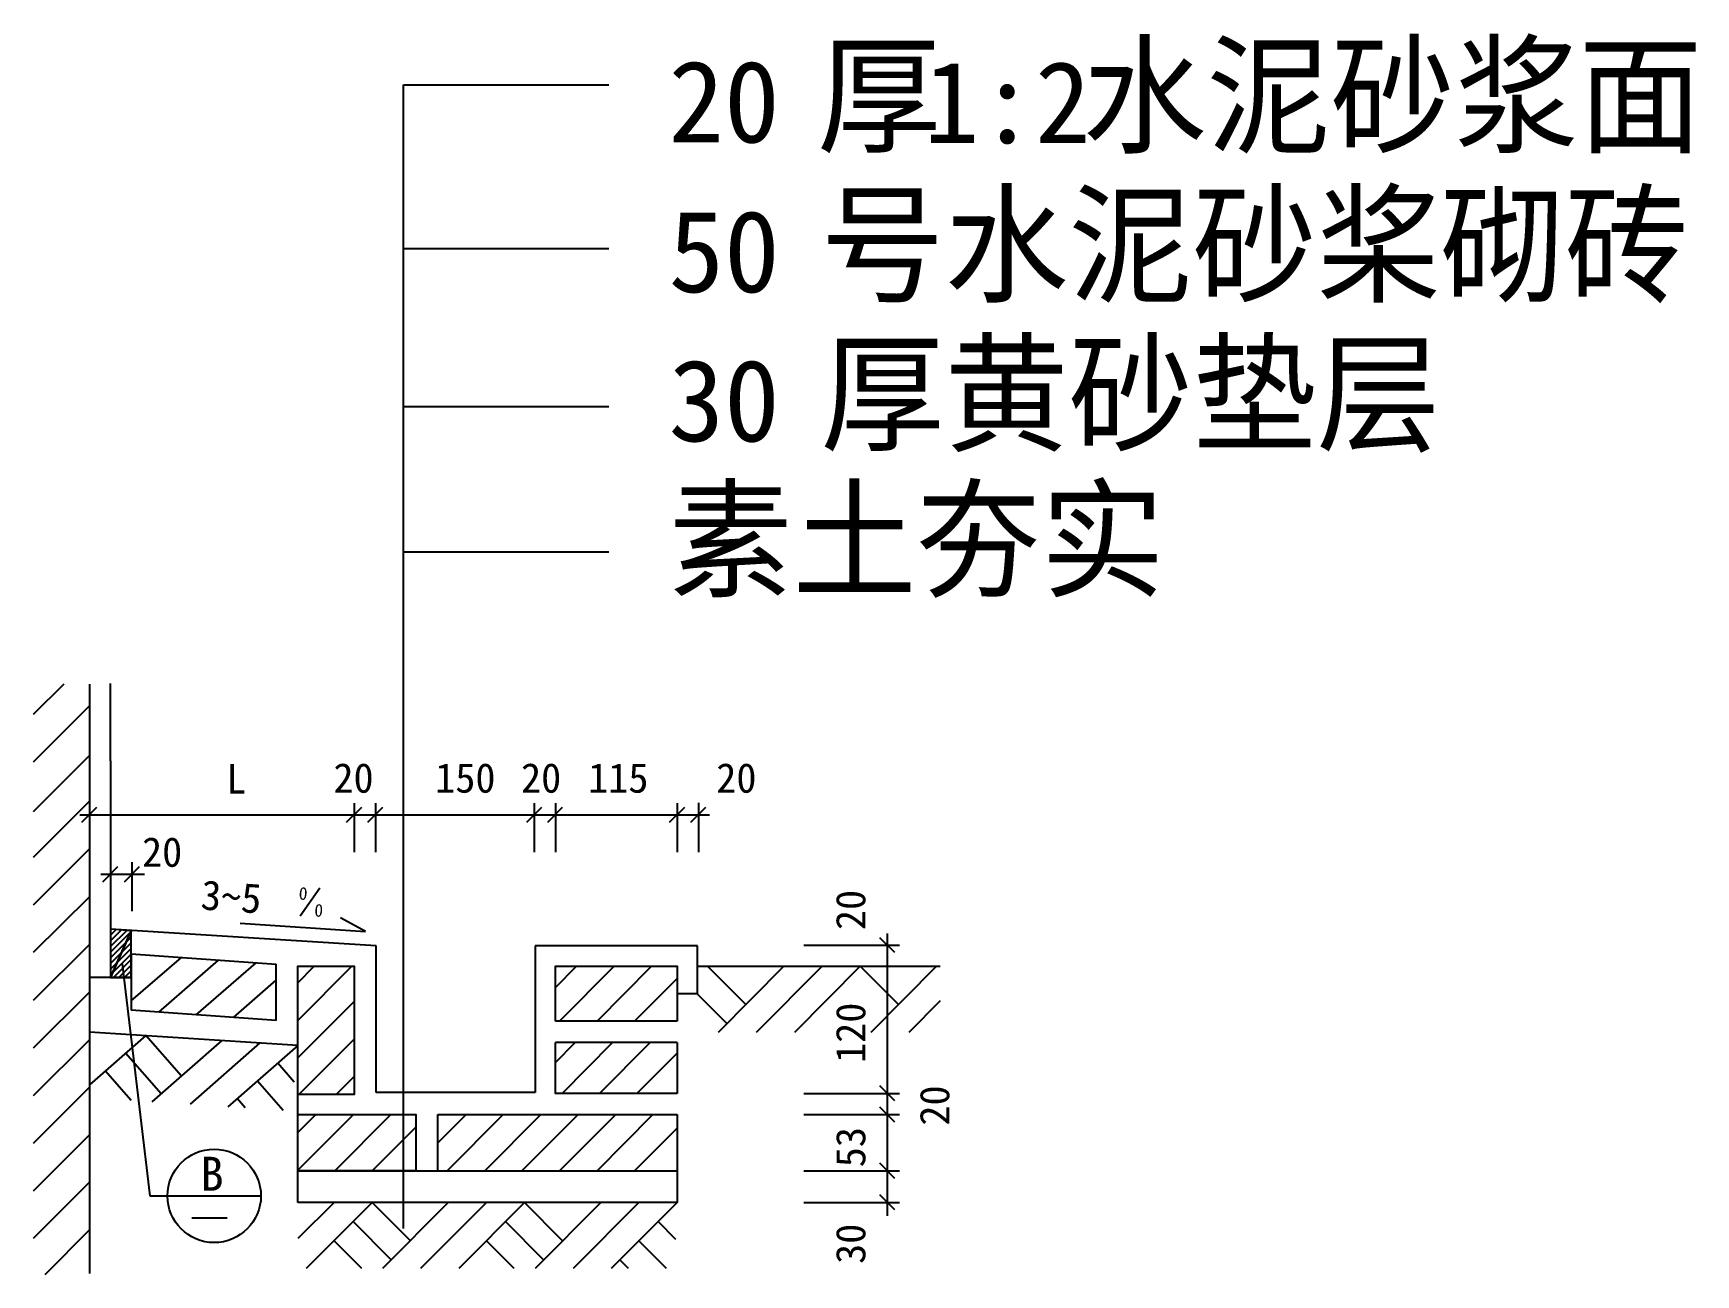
# Model space of a CAD drawing. Header units: metres. Extents: x 508.5 to 560.8, y 276.8 to 315.9.
import ezdxf

# ---------------------------------------------------------------- set-up
doc = ezdxf.new("R2010")
doc.units = ezdxf.units.M

msp = doc.modelspace()

# ---------------------------------------------------------------- hatches: boundary and pattern name
h = msp.add_hatch()
h.set_pattern_fill('SOLID')
h.paths.add_polyline_path([(511.59, 287.64), (510.94, 287.69), (510.94, 286.17), (510.94, 286.17), (511.59, 287.64)])
h = msp.add_hatch()
h.set_pattern_fill('SOLID')
h.paths.add_polyline_path([(510.94, 286.17), (511.59, 286.17), (511.59, 287.64), (511.59, 287.64), (510.94, 286.17)])
h = msp.add_hatch()
h.set_pattern_fill('SOLID')
h.paths.add_polyline_path([(510.94, 286.17), (510.94, 286.17), (511.59, 286.17), (510.94, 286.17), (510.94, 286.17)])

# ---------------------------------------------------------------- linework, layer by layer
for p, q in [((520.15, 293.13), (520.15, 314.24)), ((520.15, 314.24), (526.61, 314.24)), ((520.15, 309.09), (526.61, 309.09)), ((520.15, 304.13), (526.61, 304.13)), ((520.15, 299.55), (526.61, 299.55)), ((509.47, 295.39), (508.51, 294.44)), ((510.94, 292.98), (510.94, 295.41)), ((510.28, 294.71), (508.51, 292.94)), ((510.28, 293.15), (508.51, 291.38)), ((510.94, 292.98), (510.94, 286.17)), ((520.15, 278.27), (520.15, 293.13)), ((510.28, 291.71), (508.51, 289.94)), ((509.98, 291.28), (529.78, 291.28)), ((518.6, 291.65), (518.6, 290.11)), ((519.27, 291.65), (519.27, 290.11)), ((524.26, 291.65), (524.26, 290.11)), ((524.93, 291.65), (524.93, 290.11)), ((528.76, 291.65), (528.76, 290.11)), ((529.43, 291.66), (529.43, 290.11)), ((510.28, 290.21), (508.51, 288.44)), ((510.28, 289.79), (510.28, 288.25)), ((511.61, 289.79), (511.61, 288.25)), ((510.64, 289.42), (512.01, 289.42)), ((510.28, 288.71), (508.51, 286.95)), ((517.52, 288.98), (516.9, 288.1)), ((519.29, 287.16), (510.94, 287.69)), ((511.59, 286.17), (511.59, 287.64)), ((515.02, 287.88), (518.96, 287.62)), ((518.96, 287.62), (518.17, 288.04)), ((510.28, 287.21), (508.51, 285.45)), ((519.29, 282.55), (519.29, 287.16)), ((529.4, 287.16), (524.29, 287.16)), ((524.29, 287.16), (524.29, 282.55)), ((529.4, 285.66), (529.4, 287.16)), ((532.75, 287.19), (535.75, 287.19)), ((535.37, 287.55), (535.37, 278.67)), ((511.31, 286.6), (512.18, 279.3)), ((511.59, 286.91), (516.15, 286.59)), ((511.59, 286.91), (511.59, 285.14)), ((511.59, 285.43), (513.17, 286.8)), ((512.46, 285.08), (514.34, 286.71)), ((513.63, 284.99), (515.52, 286.63)), ((516.15, 284.82), (516.15, 286.59)), ((510.94, 286.17), (510.28, 286.17)), ((510.94, 286.17), (511.59, 286.17)), ((514.81, 284.91), (516.15, 286.08)), ((516.83, 284.82), (518.53, 286.52)), ((516.83, 286), (517.35, 286.52)), ((524.93, 285.85), (525.6, 286.52)), ((525.06, 284.8), (526.78, 286.52)), ((526.24, 284.8), (527.95, 286.52)), ((527.42, 284.8), (528.76, 286.14)), ((530.92, 285.32), (529.72, 286.52)), ((532.12, 286.52), (530.05, 284.44)), ((533.32, 286.52), (531.25, 284.44)), ((534.52, 286.52), (532.45, 284.44)), ((533.06, 286.52), (536.06, 286.52)), ((535.72, 285.32), (534.52, 286.52)), ((536.92, 286.52), (534.85, 284.44)), ((510.28, 285.71), (508.51, 283.95)), ((528.76, 285.66), (529.4, 285.66)), ((530.32, 284.72), (529.38, 285.66)), ((516.15, 284.82), (511.59, 285.14)), ((516.83, 283.64), (518.6, 285.41)), ((537.03, 285.43), (536.05, 284.44)), ((516.83, 284.03), (510.28, 284.45)), ((510.28, 284.21), (508.51, 282.45)), ((512.05, 284.34), (510.28, 282.79)), ((513.17, 283.07), (512.05, 284.34)), ((514.44, 284.19), (512.24, 282.26)), ((515.64, 284.11), (513.44, 282.18)), ((516.83, 284.03), (514.63, 282.1)), ((516.86, 282.49), (518.6, 284.23)), ((524.93, 283.49), (525.55, 284.12)), ((525.14, 282.52), (526.73, 284.12)), ((526.32, 282.52), (527.91, 284.12)), ((512.53, 282.51), (511.41, 283.79)), ((516.72, 282.88), (516.2, 283.47)), ((527.49, 282.52), (528.76, 283.79)), ((511.59, 282.3), (510.77, 283.23)), ((516.37, 281.99), (515.56, 282.91)), ((518.04, 282.49), (518.6, 283.05)), ((510.28, 282.72), (508.51, 280.95)), ((515.18, 282.07), (514.92, 282.36)), ((516.83, 281.86), (516.83, 282.49)), ((524.29, 282.55), (519.29, 282.55)), ((532.75, 282.52), (535.75, 282.52)), ((516.83, 280.11), (518.58, 281.86)), ((516.83, 281.29), (517.4, 281.86)), ((517.99, 280.09), (519.76, 281.86)), ((521.23, 280.97), (522.12, 281.86)), ((521.23, 281.86), (528.76, 281.86)), ((521.23, 280.09), (521.23, 281.86)), ((521.53, 280.09), (523.29, 281.86)), ((522.71, 280.09), (524.47, 281.86)), ((523.88, 280.09), (525.65, 281.86)), ((525.06, 280.09), (526.83, 281.86)), ((526.24, 280.09), (528, 281.86)), ((528.76, 281.86), (528.76, 280.09)), ((532.75, 281.86), (535.75, 281.86)), ((519.17, 280.09), (520.54, 281.46)), ((527.42, 280.09), (528.76, 281.43)), ((510.28, 281.22), (508.51, 279.45)), ((510.28, 279.73), (508.51, 277.96)), ((532.75, 280.09), (535.75, 280.09)), ((512.18, 279.3), (515.67, 279.3)), ((517.97, 279.09), (516.83, 277.96)), ((519.17, 279.09), (517.09, 277.02)), ((520.37, 277.89), (519.17, 279.09)), ((521.56, 279.09), (519.49, 277.02)), ((522.76, 279.09), (520.69, 277.02)), ((523.96, 279.09), (521.89, 277.02)), ((525.16, 277.89), (523.96, 279.09)), ((526.36, 279.09), (524.29, 277.02)), ((527.56, 279.09), (525.49, 277.02)), ((528.76, 279.09), (526.69, 277.02)), ((532.75, 279.09), (535.75, 279.09)), ((510.28, 278.23), (508.87, 276.82)), ((513.5, 278.61), (514.61, 278.61)), ((519.77, 277.29), (518.57, 278.49)), ((524.56, 277.29), (523.36, 278.49)), ((528.72, 277.93), (528.16, 278.49)), ((518.84, 277.02), (517.97, 277.89)), ((523.64, 277.02), (522.76, 277.89)), ((528.43, 277.02), (527.56, 277.89)), ((527.23, 277.02), (526.96, 277.29))]:
    msp.add_line(p, q)
for points in [[(510.28, 295.39), (510.28, 276.86)], [(510.04, 291.05), (510.51, 291.52)], [(518.36, 291.05), (518.84, 291.52)], [(519.03, 291.05), (519.5, 291.52)], [(524.03, 291.05), (524.5, 291.52)], [(524.69, 291.05), (525.16, 291.52)], [(528.52, 291.05), (529, 291.52)], [(529.19, 291.05), (529.66, 291.52)], [(510.7, 289.18), (511.17, 289.66)], [(511.38, 289.18), (511.85, 289.66)], [(511.59, 287.64), (510.94, 287.69), (510.94, 286.17), (510.94, 286.17), (511.59, 287.64)], [(510.94, 286.17), (511.59, 286.17), (511.59, 287.64), (511.59, 287.64), (510.94, 286.17)], [(535.61, 286.95), (535.14, 287.42)], [(510.94, 286.17), (510.94, 286.17), (511.59, 286.17), (510.94, 286.17), (510.94, 286.17)], [(516.83, 282.49), (516.83, 286.52), (518.6, 286.52), (518.6, 282.49), (516.83, 282.49)], [(524.93, 284.8), (524.93, 286.52), (528.76, 286.52), (528.76, 284.8)], [(529.4, 286.52), (537.03, 286.52)], [(528.76, 284.8), (524.93, 284.8)], [(528.76, 282.52), (524.93, 282.52), (524.93, 284.12)], [(528.76, 284.12), (524.93, 284.12)], [(528.76, 284.12), (528.76, 282.52)], [(535.61, 282.29), (535.14, 282.76)], [(516.83, 280.09), (516.83, 281.86), (520.54, 281.86), (520.54, 280.09), (516.83, 280.09)], [(535.61, 281.62), (535.14, 282.09)], [(535.61, 279.85), (535.14, 280.33)], [(528.76, 280.09), (528.76, 279.09), (516.83, 279.09)], [(516.83, 280.09), (528.76, 280.09)], [(516.83, 279.09), (516.83, 280.09)], [(535.61, 278.86), (535.14, 279.33)]]:
    msp.add_lwpolyline(points)
msp.add_circle((514.2, 279.3), 1.47)

# ---------------------------------------------------------------- texts
for s, height, p in [('水泥砂浆面', 3, (541.51, 312.41)), ('厚', 3, (533.16, 312.41)), ('20', 2.57, (528.49, 312.43)), ('1:2', 2.57, (536.52, 312.41)), ('号水泥砂桨砌砖', 3, (533.27, 307.72)), ('50', 2.57, (528.49, 307.72)), ('厚黄砂垫层', 3, (533.27, 303.03)), ('30', 2.57, (528.49, 303.03)), ('素土夯实', 3, (528.49, 298.44)), ('L', 0.93, (514.58, 291.95)), ('20 ', 0.93, (517.95, 291.98)), ('150 ', 0.93, (521.15, 291.98)), ('20 ', 0.93, (523.85, 291.98)), ('115 ', 0.93, (525.96, 291.98)), ('20 ', 0.93, (529.99, 291.98)), ('20 ', 0.93, (511.93, 289.65)), ('B', 1.07, (513.77, 279.46))]:
    msp.add_text(s, height=height).set_placement(p)
for s, height, rotation, p in [('3~5', 0.93, 356.12, (513.76, 288.31)), ('0', 0.4, 356.12, (516.85, 288.62)), ('20', 0.93, 90, (534.68, 287.66)), ('0', 0.4, 356.12, (517.34, 288.09)), ('120', 0.93, 90, (534.68, 283.48)), ('20', 0.93, 90, (537.32, 281.51)), ('53 ', 0.93, 90, (534.68, 280.2)), ('30', 0.93, 90, (534.68, 277.16))]:
    msp.add_text(s, height=height, rotation=rotation).set_placement(p)

doc.saveas('drawing.dxf')
